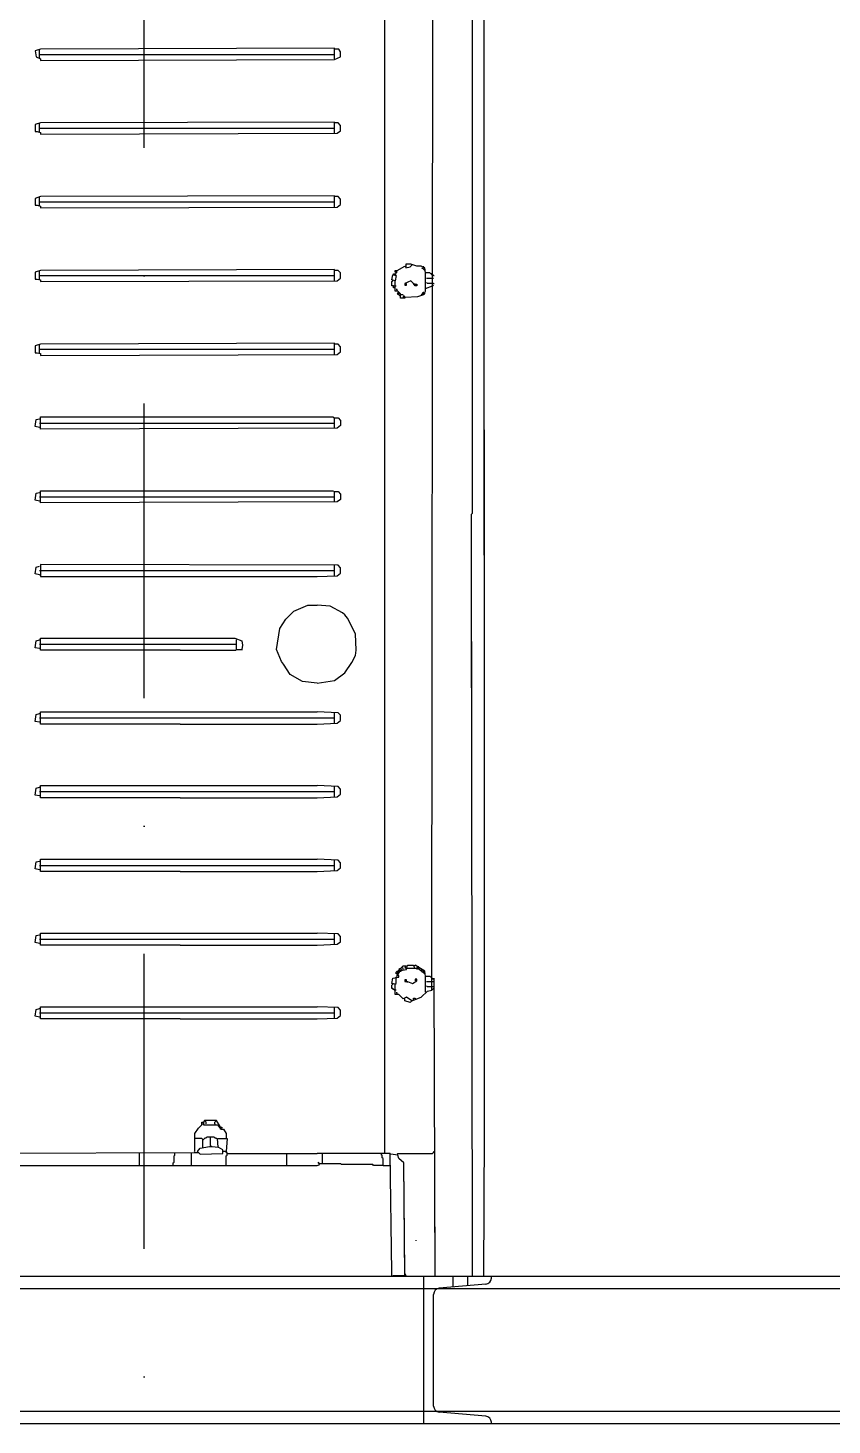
# Model space of a CAD drawing. Extents: x 3792242 to 5145247, y -1546315 to -1031918.
# Drawn here: x 3940509 to 3941164, y -1523115 to -1521977 of the extents above; entities that cross this region are included whole.
import ezdxf

# ---------------------------------------------------------------- set-up
doc = ezdxf.new("R2010")
doc.units = 0
doc.header["$MEASUREMENT"] = 0
doc.linetypes.add('BODKOCIARKOVANA_3', pattern=[5.6, 3, -1.3, 0, -1.3])
doc.layers.add('osi', color=253, linetype='CONTINUOUS')
doc.layers.add('ZZ-chladenie', color=133, linetype='CONTINUOUS')

msp = doc.modelspace()

# ---------------------------------------------------------------- linework, layer by layer
at = {"layer": 'osi', "linetype": 'BODKOCIARKOVANA_3', "ltscale": 80}
msp.add_line((3940604, -1542239.5), (3940604, -1519829.5), dxfattribs=at)
at = {"layer": 'ZZ-chladenie'}
for p, q in [((3940871.292, -1522372.443), (3940871.292, -1521306.302)), ((3940799.981, -1522730.04), (3940799.981, -1521328.19)), ((3940799.981, -1522893.51), (3940799.981, -1521328.19)), ((3940838.108, -1522760.773), (3940839.52, -1521328.19)), ((3940881.082, -1522656.319), (3940880.471, -1521328.19)), ((3940881.176, -1522861.032), (3940880.471, -1521328.19)), ((3940519.677, -1521994.705), (3940515.441, -1521996.117)), ((3940515.441, -1521996.117), (3940516.147, -1522001.059)), ((3940516.147, -1522001.059), (3940519.677, -1522002.471)), ((3940518.971, -1522001.765), (3940518.971, -1521995.411)), ((3940518.971, -1521998.941), (3940759.029, -1521998.941)), ((3940759.029, -1521993.998), (3940519.677, -1521994.705)), ((3940759.029, -1522002.471), (3940759.029, -1521993.998)), ((3940762.56, -1521994.705), (3940759.029, -1521994.705)), ((3940759.029, -1522003.177), (3940763.972, -1522001.059)), ((3940763.972, -1521996.823), (3940762.56, -1521994.705)), ((3940763.972, -1522001.059), (3940763.972, -1521996.823)), ((3940518.971, -1522001.765), (3940518.971, -1522002.471)), ((3940519.677, -1522002.471), (3940519.677, -1522003.883)), ((3940519.677, -1522003.883), (3940759.029, -1522003.177)), ((3940519.677, -1522054.719), (3940515.441, -1522056.131)), ((3940515.441, -1522056.131), (3940515.441, -1522061.78)), ((3940518.971, -1522062.486), (3940518.971, -1522055.425)), ((3940759.029, -1522054.013), (3940519.677, -1522054.719)), ((3940759.029, -1522063.192), (3940759.029, -1522054.013)), ((3940761.854, -1522054.719), (3940759.029, -1522054.719)), ((3940763.972, -1522056.838), (3940761.854, -1522054.719)), ((3940763.972, -1522061.074), (3940763.972, -1522056.838)), ((3940515.441, -1522061.78), (3940516.853, -1522061.78)), ((3940516.853, -1522061.78), (3940519.677, -1522062.486)), ((3940518.971, -1522058.955), (3940759.029, -1522058.955)), ((3940519.677, -1522062.486), (3940519.677, -1522063.898)), ((3940519.677, -1522063.898), (3940761.147, -1522063.192)), ((3940761.147, -1522063.192), (3940763.972, -1522061.074)), ((3940519.677, -1522114.734), (3940515.441, -1522116.146)), ((3940518.971, -1522122.5), (3940518.971, -1522115.44)), ((3940759.029, -1522114.028), (3940519.677, -1522114.734)), ((3940759.029, -1522123.206), (3940759.029, -1522114.028)), ((3940761.854, -1522114.734), (3940759.029, -1522114.734)), ((3940763.972, -1522116.852), (3940761.854, -1522114.734)), ((3940515.441, -1522116.146), (3940515.441, -1522121.794)), ((3940515.441, -1522121.794), (3940516.853, -1522121.794)), ((3940516.853, -1522121.794), (3940519.677, -1522122.5)), ((3940518.971, -1522118.97), (3940759.029, -1522118.97)), ((3940519.677, -1522122.5), (3940519.677, -1522123.912)), ((3940519.677, -1522123.912), (3940761.147, -1522123.206)), ((3940761.147, -1522123.206), (3940763.972, -1522121.088)), ((3940763.972, -1522121.088), (3940763.972, -1522116.852)), ((3940809.865, -1522174.748), (3940816.219, -1522171.218)), ((3940816.219, -1522171.218), (3940816.926, -1522171.924)), ((3940821.162, -1522169.806), (3940816.926, -1522169.806)), ((3940816.926, -1522169.806), (3940816.926, -1522172.63)), ((3940816.926, -1522172.63), (3940820.456, -1522171.924)), ((3940820.456, -1522171.924), (3940821.868, -1522170.512)), ((3940826.105, -1522171.218), (3940821.162, -1522169.806)), ((3940821.868, -1522170.512), (3940821.868, -1522169.806)), ((3940829.634, -1522171.218), (3940826.105, -1522171.218)), ((3940832.459, -1522172.63), (3940829.634, -1522171.218)), ((3940831.753, -1522171.924), (3940831.047, -1522171.924)), ((3940831.753, -1522172.63), (3940831.753, -1522171.924)), ((3940519.677, -1522174.748), (3940515.441, -1522176.16)), ((3940515.441, -1522176.16), (3940515.441, -1522181.808)), ((3940515.441, -1522181.808), (3940516.853, -1522181.808)), ((3940516.853, -1522181.808), (3940519.677, -1522182.515)), ((3940518.971, -1522182.515), (3940518.971, -1522175.454)), ((3940518.971, -1522178.984), (3940759.029, -1522178.984)), ((3940759.029, -1522174.042), (3940519.677, -1522174.748)), ((3940519.677, -1522182.515), (3940519.677, -1522183.927)), ((3940519.677, -1522183.927), (3940761.147, -1522183.221)), ((3940759.029, -1522183.221), (3940759.029, -1522174.042)), ((3940761.854, -1522174.748), (3940759.029, -1522174.748)), ((3940761.147, -1522183.221), (3940763.972, -1522181.103)), ((3940763.972, -1522176.867), (3940761.854, -1522174.748)), ((3940763.972, -1522181.103), (3940763.972, -1522176.867)), ((3940805.629, -1522182.515), (3940806.335, -1522178.279)), ((3940808.453, -1522183.221), (3940805.629, -1522182.515)), ((3940805.629, -1522183.927), (3940806.335, -1522183.221)), ((3940806.335, -1522178.279), (3940807.041, -1522178.279)), ((3940806.335, -1522183.221), (3940806.335, -1522182.515)), ((3940807.041, -1522178.279), (3940807.041, -1522177.572)), ((3940807.041, -1522177.572), (3940808.453, -1522177.572)), ((3940807.041, -1522178.279), (3940807.041, -1522178.984)), ((3940807.041, -1522178.279), (3940809.159, -1522178.984)), ((3940808.453, -1522176.16), (3940808.453, -1522174.748)), ((3940808.453, -1522174.748), (3940809.865, -1522174.748)), ((3940808.453, -1522178.984), (3940809.865, -1522174.748)), ((3940809.159, -1522176.16), (3940808.453, -1522176.16)), ((3940808.453, -1522177.572), (3940809.159, -1522177.572)), ((3940809.159, -1522178.984), (3940808.453, -1522183.221)), ((3940808.453, -1522191.694), (3940808.453, -1522183.221)), ((3940809.159, -1522176.16), (3940809.865, -1522176.16)), ((3940821.162, -1522183.221), (3940816.219, -1522185.339)), ((3940823.28, -1522185.339), (3940821.162, -1522183.221)), ((3940830.341, -1522173.336), (3940830.341, -1522172.63)), ((3940832.459, -1522174.748), (3940830.341, -1522172.63)), ((3940831.047, -1522173.336), (3940830.341, -1522173.336)), ((3940832.459, -1522173.336), (3940831.753, -1522172.63)), ((3940831.753, -1522174.042), (3940832.459, -1522173.336)), ((3940832.459, -1522174.748), (3940831.753, -1522174.042)), ((3940833.165, -1522176.867), (3940832.459, -1522172.63)), ((3940832.459, -1522174.748), (3940833.165, -1522174.748)), ((3940836.696, -1522176.867), (3940833.165, -1522176.867)), ((3940833.165, -1522189.575), (3940833.165, -1522176.867)), ((3940833.871, -1522181.103), (3940839.52, -1522181.103)), ((3940837.401, -1522177.572), (3940836.696, -1522176.867)), ((3940838.108, -1522177.572), (3940837.401, -1522177.572)), ((3940838.108, -1522178.279), (3940838.108, -1522177.572)), ((3940838.813, -1522178.984), (3940838.108, -1522178.279)), ((3940839.52, -1522178.984), (3940838.813, -1522178.279)), ((3940839.52, -1522178.984), (3940838.813, -1522178.984)), ((3940839.52, -1522178.984), (3940840.225, -1522178.984)), ((3940805.629, -1522187.457), (3940805.629, -1522183.927)), ((3940807.041, -1522187.457), (3940805.629, -1522187.457)), ((3940807.041, -1522188.87), (3940807.041, -1522187.457)), ((3940807.041, -1522187.457), (3940808.453, -1522187.457)), ((3940808.453, -1522188.87), (3940807.041, -1522188.87)), ((3940808.453, -1522187.457), (3940809.159, -1522187.457)), ((3940810.571, -1522191.694), (3940808.453, -1522191.694)), ((3940809.865, -1522190.282), (3940809.159, -1522190.282)), ((3940809.159, -1522191.694), (3940809.865, -1522190.987)), ((3940809.865, -1522190.987), (3940809.865, -1522190.282)), ((3940812.689, -1522195.93), (3940809.865, -1522193.106)), ((3940809.865, -1522193.106), (3940811.277, -1522193.106)), ((3940812.689, -1522193.812), (3940810.571, -1522191.694)), ((3940810.571, -1522194.518), (3940810.571, -1522193.812)), ((3940811.277, -1522194.518), (3940810.571, -1522194.518)), ((3940811.983, -1522193.106), (3940811.277, -1522193.106)), ((3940811.983, -1522193.812), (3940811.983, -1522193.106)), ((3940811.983, -1522195.224), (3940812.689, -1522194.518)), ((3940812.689, -1522197.342), (3940812.689, -1522193.812)), ((3940812.689, -1522194.518), (3940813.395, -1522194.518)), ((3940813.395, -1522194.518), (3940814.807, -1522194.518)), ((3940816.219, -1522185.339), (3940816.219, -1522186.751)), ((3940816.219, -1522186.751), (3940817.632, -1522186.751)), ((3940817.632, -1522186.751), (3940817.632, -1522185.339)), ((3940824.692, -1522187.457), (3940823.28, -1522185.339)), ((3940824.692, -1522186.045), (3940823.986, -1522186.045)), ((3940824.692, -1522186.045), (3940826.105, -1522186.045)), ((3940826.105, -1522187.457), (3940824.692, -1522187.457)), ((3940826.105, -1522186.045), (3940826.105, -1522187.457)), ((3940826.81, -1522195.93), (3940831.753, -1522194.518)), ((3940829.634, -1522195.224), (3940831.047, -1522193.106)), ((3940830.341, -1522193.812), (3940831.047, -1522193.106)), ((3940830.341, -1522193.812), (3940831.047, -1522194.518)), ((3940831.047, -1522194.518), (3940830.341, -1522193.812)), ((3940831.047, -1522193.106), (3940831.047, -1522192.399)), ((3940831.047, -1522192.399), (3940831.753, -1522192.399)), ((3940831.047, -1522193.106), (3940831.753, -1522192.399)), ((3940831.047, -1522194.518), (3940831.753, -1522193.812)), ((3940831.753, -1522194.518), (3940833.165, -1522191.694)), ((3940831.753, -1522193.812), (3940832.459, -1522193.812)), ((3940832.459, -1522193.812), (3940832.459, -1522193.106)), ((3940833.165, -1522189.575), (3940838.813, -1522187.457)), ((3940833.165, -1522191.694), (3940833.165, -1522189.575)), ((3940834.577, -1522185.339), (3940833.871, -1522184.633)), ((3940839.52, -1522185.339), (3940834.577, -1522185.339)), ((3940838.813, -1522187.457), (3940839.52, -1522186.751)), ((3940839.52, -1522185.339), (3940840.225, -1522185.339)), ((3940812.689, -1522195.93), (3940811.983, -1522195.224)), ((3940816.219, -1522197.342), (3940812.689, -1522197.342)), ((3940814.807, -1522197.342), (3940815.514, -1522195.224)), ((3940815.514, -1522195.224), (3940816.219, -1522197.342)), ((3940816.219, -1522196.636), (3940815.514, -1522195.93)), ((3940816.219, -1522196.636), (3940826.81, -1522195.93)), ((3940519.677, -1522234.763), (3940515.441, -1522236.175)), ((3940515.441, -1522236.175), (3940515.441, -1522241.824)), ((3940518.971, -1522242.529), (3940518.971, -1522235.469)), ((3940518.971, -1522238.999), (3940759.029, -1522238.999)), ((3940759.029, -1522234.057), (3940519.677, -1522234.763)), ((3940759.029, -1522243.236), (3940759.029, -1522234.057)), ((3940761.854, -1522234.763), (3940759.029, -1522234.763)), ((3940763.972, -1522236.881), (3940761.854, -1522234.763)), ((3940763.972, -1522241.117), (3940763.972, -1522236.881)), ((3940515.441, -1522241.824), (3940516.853, -1522241.824)), ((3940516.853, -1522241.824), (3940519.677, -1522242.529)), ((3940519.677, -1522242.529), (3940519.677, -1522243.941)), ((3940519.677, -1522243.941), (3940761.147, -1522243.236)), ((3940761.147, -1522243.236), (3940763.972, -1522241.117)), ((3940515.441, -1522301.838), (3940516.147, -1522296.189)), ((3940516.147, -1522296.189), (3940518.971, -1522295.483)), ((3940518.971, -1522295.483), (3940519.677, -1522295.483)), ((3940519.677, -1522303.956), (3940519.677, -1522294.071)), ((3940519.677, -1522294.071), (3940757.617, -1522294.071)), ((3940757.617, -1522294.071), (3940759.029, -1522294.777)), ((3940759.029, -1522303.25), (3940759.029, -1522294.777)), ((3940759.029, -1522294.777), (3940761.854, -1522294.777)), ((3940761.854, -1522294.777), (3940763.972, -1522296.895)), ((3940763.972, -1522296.895), (3940763.972, -1522301.132)), ((3940518.971, -1522302.544), (3940515.441, -1522301.838)), ((3940518.971, -1522299.014), (3940759.029, -1522299.014)), ((3940761.147, -1522303.25), (3940519.677, -1522303.956)), ((3940763.972, -1522301.132), (3940761.147, -1522303.25)), ((3940519.677, -1522363.97), (3940519.677, -1522354.086)), ((3940519.677, -1522354.086), (3940757.617, -1522354.086)), ((3940757.617, -1522354.086), (3940759.029, -1522354.792)), ((3940515.441, -1522361.853), (3940516.147, -1522356.204)), ((3940518.971, -1522362.558), (3940515.441, -1522361.853)), ((3940516.147, -1522356.204), (3940518.971, -1522355.498)), ((3940518.971, -1522355.498), (3940519.677, -1522355.498)), ((3940518.971, -1522359.028), (3940759.029, -1522359.028)), ((3940761.147, -1522363.265), (3940519.677, -1522363.97)), ((3940759.029, -1522363.265), (3940759.029, -1522354.792)), ((3940759.029, -1522354.792), (3940761.854, -1522354.792)), ((3940763.972, -1522361.146), (3940761.147, -1522363.265)), ((3940761.854, -1522354.792), (3940763.972, -1522356.91)), ((3940763.972, -1522356.91), (3940763.972, -1522361.146)), ((3940870.585, -1522373.149), (3940871.292, -1522372.443)), ((3940870.908, -1522656.319), (3940870.585, -1522373.149)), ((3940871.292, -1522993.77), (3940870.585, -1522373.149)), ((3940515.441, -1522421.867), (3940516.147, -1522416.219)), ((3940518.971, -1522422.573), (3940515.441, -1522421.867)), ((3940516.147, -1522416.219), (3940518.971, -1522415.512)), ((3940518.971, -1522419.043), (3940759.029, -1522419.043)), ((3940761.854, -1522414.807), (3940519.677, -1522414.1)), ((3940519.677, -1522414.1), (3940519.677, -1522423.985)), ((3940759.029, -1522423.279), (3940759.029, -1522414.807)), ((3940761.147, -1522423.279), (3940763.972, -1522421.161)), ((3940763.972, -1522416.924), (3940761.854, -1522414.807)), ((3940763.972, -1522421.161), (3940763.972, -1522416.924)), ((3940518.971, -1522422.573), (3940519.677, -1522422.573)), ((3940519.677, -1522423.985), (3940744.908, -1522423.985)), ((3940744.908, -1522423.985), (3940761.147, -1522423.279)), ((3940719.49, -1522458.582), (3940725.845, -1522452.227)), ((3940725.845, -1522452.227), (3940737.141, -1522447.285)), ((3940737.141, -1522447.285), (3940744.908, -1522447.285)), ((3940755.499, -1522447.991), (3940744.908, -1522447.285)), ((3940765.384, -1522453.639), (3940755.499, -1522447.991)), ((3940767.502, -1522455.051), (3940765.384, -1522453.639)), ((3940769.62, -1522457.876), (3940767.502, -1522455.051)), ((3940711.724, -1522483.294), (3940714.548, -1522466.348)), ((3940714.548, -1522466.348), (3940719.49, -1522458.582)), ((3940775.975, -1522470.585), (3940769.62, -1522457.876)), ((3940515.441, -1522481.882), (3940516.147, -1522476.233)), ((3940516.147, -1522476.233), (3940518.971, -1522475.527)), ((3940518.971, -1522475.527), (3940519.677, -1522475.527)), ((3940518.971, -1522479.057), (3940679.245, -1522479.057)), ((3940519.677, -1522483.999), (3940519.677, -1522474.115)), ((3940519.677, -1522474.115), (3940677.833, -1522474.115)), ((3940677.833, -1522474.115), (3940683.482, -1522476.233)), ((3940679.245, -1522483.294), (3940679.245, -1522475.527)), ((3940683.482, -1522476.233), (3940684.187, -1522479.763)), ((3940776.68, -1522483.999), (3940775.975, -1522470.585)), ((3940518.971, -1522482.587), (3940515.441, -1522481.882)), ((3940633.352, -1522483.999), (3940519.677, -1522483.999)), ((3940633.352, -1522483.999), (3940678.539, -1522483.999)), ((3940678.539, -1522483.999), (3940679.245, -1522483.294)), ((3940679.245, -1522483.294), (3940683.482, -1522483.294)), ((3940684.187, -1522479.763), (3940683.482, -1522483.294)), ((3940683.482, -1522483.294), (3940683.482, -1522483.999)), ((3940715.96, -1522493.178), (3940711.724, -1522483.294)), ((3940773.15, -1522493.885), (3940775.975, -1522488.236)), ((3940775.975, -1522488.236), (3940776.68, -1522483.999)), ((3940717.372, -1522495.297), (3940715.96, -1522493.178)), ((3940723.021, -1522503.769), (3940717.372, -1522495.297)), ((3940767.502, -1522502.357), (3940773.15, -1522493.885)), ((3940732.905, -1522509.418), (3940723.021, -1522503.769)), ((3940744.908, -1522510.83), (3940732.905, -1522509.418)), ((3940744.908, -1522510.83), (3940759.029, -1522508.712)), ((3940759.029, -1522508.712), (3940767.502, -1522502.357)), ((3940515.441, -1522541.896), (3940516.147, -1522536.248)), ((3940516.147, -1522536.248), (3940518.971, -1522535.541)), ((3940518.971, -1522535.541), (3940519.677, -1522535.541)), ((3940519.677, -1522544.015), (3940519.677, -1522534.129)), ((3940519.677, -1522534.129), (3940744.908, -1522534.129)), ((3940761.854, -1522534.836), (3940744.908, -1522534.129)), ((3940759.029, -1522543.308), (3940759.029, -1522534.836)), ((3940763.972, -1522536.953), (3940761.854, -1522534.836)), ((3940518.971, -1522542.602), (3940515.441, -1522541.896)), ((3940518.971, -1522539.072), (3940633.352, -1522539.072)), ((3940633.352, -1522544.015), (3940519.677, -1522544.015)), ((3940633.352, -1522539.072), (3940744.908, -1522539.072)), ((3940633.352, -1522544.015), (3940744.908, -1522544.015)), ((3940744.908, -1522539.072), (3940759.029, -1522539.072)), ((3940744.908, -1522544.015), (3940761.147, -1522543.308)), ((3940761.147, -1522543.308), (3940763.972, -1522541.19)), ((3940763.972, -1522541.19), (3940763.972, -1522536.953)), ((3940515.441, -1522601.911), (3940516.147, -1522596.262)), ((3940518.971, -1522602.617), (3940515.441, -1522601.911)), ((3940516.147, -1522596.262), (3940518.971, -1522595.556)), ((3940518.971, -1522595.556), (3940519.677, -1522595.556)), ((3940518.971, -1522599.086), (3940633.352, -1522599.086)), ((3940519.677, -1522604.029), (3940519.677, -1522594.144)), ((3940519.677, -1522594.144), (3940633.352, -1522594.144)), ((3940633.352, -1522604.029), (3940519.677, -1522604.029)), ((3940633.352, -1522594.144), (3940744.908, -1522594.144)), ((3940633.352, -1522599.086), (3940744.908, -1522599.086)), ((3940633.352, -1522604.029), (3940744.908, -1522604.029)), ((3940761.854, -1522594.85), (3940744.908, -1522594.144)), ((3940744.908, -1522599.086), (3940759.029, -1522599.086)), ((3940744.908, -1522604.029), (3940761.147, -1522603.323)), ((3940759.029, -1522603.323), (3940759.029, -1522594.85)), ((3940761.147, -1522603.323), (3940763.972, -1522601.205)), ((3940763.972, -1522596.968), (3940761.854, -1522594.85)), ((3940763.972, -1522601.205), (3940763.972, -1522596.968)), ((3940515.441, -1522661.925), (3940516.147, -1522656.277)), ((3940516.147, -1522656.277), (3940518.971, -1522655.571)), ((3940518.971, -1522655.571), (3940519.677, -1522655.571)), ((3940518.971, -1522659.101), (3940633.352, -1522659.101)), ((3940519.677, -1522664.043), (3940519.677, -1522654.158)), ((3940519.677, -1522654.158), (3940633.352, -1522654.158)), ((3940633.352, -1522654.158), (3940744.908, -1522654.158)), ((3940633.352, -1522659.101), (3940744.908, -1522659.101)), ((3940761.854, -1522654.865), (3940744.908, -1522654.158)), ((3940744.908, -1522659.101), (3940759.029, -1522659.101)), ((3940759.029, -1522663.337), (3940759.029, -1522654.865)), ((3940761.147, -1522663.337), (3940763.972, -1522661.219)), ((3940763.972, -1522656.983), (3940761.854, -1522654.865)), ((3940763.972, -1522661.219), (3940763.972, -1522656.983)), ((3940518.971, -1522662.631), (3940515.441, -1522661.925)), ((3940633.352, -1522664.043), (3940519.677, -1522664.043)), ((3940633.352, -1522664.043), (3940744.908, -1522664.043)), ((3940744.908, -1522664.043), (3940761.147, -1522663.337)), ((3940515.441, -1522721.94), (3940516.147, -1522716.291)), ((3940516.147, -1522716.291), (3940518.971, -1522715.585)), ((3940518.971, -1522715.585), (3940519.677, -1522715.585)), ((3940519.677, -1522724.058), (3940519.677, -1522714.173)), ((3940519.677, -1522714.173), (3940633.352, -1522714.173)), ((3940633.352, -1522714.173), (3940744.908, -1522714.173)), ((3940761.854, -1522714.879), (3940744.908, -1522714.173)), ((3940759.029, -1522723.352), (3940759.029, -1522714.879)), ((3940763.972, -1522716.998), (3940761.854, -1522714.879)), ((3940763.972, -1522721.234), (3940763.972, -1522716.998)), ((3940518.971, -1522722.646), (3940515.441, -1522721.94)), ((3940518.971, -1522719.115), (3940633.352, -1522719.115)), ((3940633.352, -1522724.058), (3940519.677, -1522724.058)), ((3940633.352, -1522719.115), (3940744.908, -1522719.115)), ((3940633.352, -1522724.058), (3940744.908, -1522724.058)), ((3940744.908, -1522719.115), (3940759.029, -1522719.115)), ((3940744.908, -1522724.058), (3940761.147, -1522723.352)), ((3940761.147, -1522723.352), (3940763.972, -1522721.234)), ((3940817.632, -1522743.827), (3940818.338, -1522740.297)), ((3940817.632, -1522743.827), (3940818.338, -1522740.297)), ((3940818.338, -1522740.297), (3940823.28, -1522740.297)), ((3940818.338, -1522740.297), (3940823.28, -1522740.297)), ((3940823.28, -1522740.297), (3940823.986, -1522743.121)), ((3940823.28, -1522740.297), (3940823.986, -1522743.121)), ((3940824.692, -1522740.297), (3940823.986, -1522741.003)), ((3940824.692, -1522740.297), (3940823.986, -1522741.003)), ((3940832.459, -1522745.239), (3940824.692, -1522740.297)), ((3940832.459, -1522745.239), (3940824.692, -1522740.297)), ((3940805.629, -1522755.124), (3940806.335, -1522750.888)), ((3940805.629, -1522755.124), (3940806.335, -1522750.888)), ((3940806.335, -1522750.888), (3940811.277, -1522750.182)), ((3940806.335, -1522750.888), (3940811.277, -1522750.182)), ((3940809.159, -1522745.946), (3940809.865, -1522745.239)), ((3940809.159, -1522745.946), (3940809.865, -1522745.239)), ((3940809.159, -1522747.358), (3940809.159, -1522745.946)), ((3940809.159, -1522747.358), (3940809.159, -1522745.946)), ((3940809.865, -1522747.358), (3940809.159, -1522747.358)), ((3940809.865, -1522747.358), (3940809.159, -1522747.358)), ((3940809.159, -1522750.182), (3940809.865, -1522749.475)), ((3940809.159, -1522750.182), (3940809.865, -1522749.475)), ((3940809.159, -1522755.124), (3940809.159, -1522750.182)), ((3940809.159, -1522755.124), (3940809.159, -1522750.182)), ((3940809.865, -1522748.77), (3940812.689, -1522744.533)), ((3940809.865, -1522748.77), (3940812.689, -1522744.533)), ((3940809.865, -1522745.946), (3940810.571, -1522745.239)), ((3940809.865, -1522745.239), (3940810.571, -1522745.239)), ((3940809.865, -1522745.946), (3940810.571, -1522745.239)), ((3940809.865, -1522745.239), (3940810.571, -1522745.239)), ((3940810.571, -1522746.651), (3940809.865, -1522745.946)), ((3940810.571, -1522746.651), (3940809.865, -1522745.946)), ((3940809.865, -1522747.358), (3940810.571, -1522747.358)), ((3940809.865, -1522747.358), (3940810.571, -1522747.358)), ((3940809.865, -1522749.475), (3940809.865, -1522748.77)), ((3940811.277, -1522748.77), (3940809.865, -1522748.77)), ((3940809.865, -1522749.475), (3940809.865, -1522748.77)), ((3940811.277, -1522748.77), (3940809.865, -1522748.77)), ((3940810.571, -1522745.239), (3940814.807, -1522741.003)), ((3940810.571, -1522745.239), (3940814.807, -1522741.003)), ((3940810.571, -1522745.239), (3940811.277, -1522744.533)), ((3940810.571, -1522745.239), (3940811.277, -1522744.533)), ((3940810.571, -1522745.239), (3940811.277, -1522745.946)), ((3940810.571, -1522745.239), (3940811.277, -1522745.946)), ((3940811.277, -1522745.946), (3940810.571, -1522746.651)), ((3940811.277, -1522745.946), (3940810.571, -1522746.651)), ((3940810.571, -1522747.358), (3940810.571, -1522746.651)), ((3940810.571, -1522747.358), (3940810.571, -1522746.651)), ((3940811.277, -1522744.533), (3940811.983, -1522743.827)), ((3940811.277, -1522744.533), (3940811.983, -1522743.827)), ((3940811.277, -1522750.182), (3940811.277, -1522748.77)), ((3940811.277, -1522750.182), (3940811.277, -1522748.77)), ((3940811.983, -1522743.827), (3940811.983, -1522743.121)), ((3940811.983, -1522743.121), (3940812.689, -1522743.121)), ((3940811.983, -1522743.827), (3940811.983, -1522743.121)), ((3940811.983, -1522743.121), (3940812.689, -1522743.121)), ((3940811.983, -1522745.239), (3940812.689, -1522745.239)), ((3940811.983, -1522745.239), (3940812.689, -1522745.239)), ((3940813.395, -1522743.827), (3940812.689, -1522743.121)), ((3940813.395, -1522743.827), (3940812.689, -1522743.121)), ((3940812.689, -1522744.533), (3940813.395, -1522743.827)), ((3940812.689, -1522744.533), (3940817.632, -1522743.827)), ((3940812.689, -1522744.533), (3940813.395, -1522743.827)), ((3940812.689, -1522744.533), (3940817.632, -1522743.827)), ((3940812.689, -1522745.239), (3940813.395, -1522744.533)), ((3940812.689, -1522745.239), (3940813.395, -1522744.533)), ((3940814.102, -1522742.415), (3940814.102, -1522741.709)), ((3940814.102, -1522742.415), (3940814.102, -1522741.709)), ((3940814.807, -1522743.121), (3940814.102, -1522742.415)), ((3940814.807, -1522743.121), (3940814.102, -1522742.415)), ((3940814.807, -1522741.003), (3940816.926, -1522741.003)), ((3940814.807, -1522741.003), (3940816.926, -1522741.003)), ((3940814.807, -1522744.533), (3940814.807, -1522743.121)), ((3940814.807, -1522744.533), (3940814.807, -1522743.121)), ((3940816.926, -1522741.003), (3940816.219, -1522742.415)), ((3940816.926, -1522741.003), (3940816.219, -1522742.415)), ((3940816.219, -1522742.415), (3940817.632, -1522742.415)), ((3940816.219, -1522742.415), (3940817.632, -1522742.415)), ((3940817.632, -1522752.3), (3940816.219, -1522752.3)), ((3940816.219, -1522752.3), (3940816.219, -1522753.712)), ((3940817.632, -1522752.3), (3940816.219, -1522752.3)), ((3940816.219, -1522752.3), (3940816.219, -1522753.712)), ((3940823.986, -1522743.121), (3940817.632, -1522743.121)), ((3940823.986, -1522743.121), (3940817.632, -1522743.121)), ((3940817.632, -1522753.712), (3940817.632, -1522752.3)), ((3940817.632, -1522753.712), (3940817.632, -1522752.3)), ((3940823.986, -1522741.003), (3940823.28, -1522741.003)), ((3940823.986, -1522741.003), (3940823.28, -1522741.003)), ((3940826.81, -1522743.121), (3940823.986, -1522743.121)), ((3940826.81, -1522743.121), (3940823.986, -1522743.121)), ((3940826.105, -1522751.594), (3940824.692, -1522751.594)), ((3940824.692, -1522751.594), (3940824.692, -1522753.006)), ((3940826.105, -1522751.594), (3940824.692, -1522751.594)), ((3940824.692, -1522751.594), (3940824.692, -1522753.006)), ((3940826.105, -1522742.415), (3940826.81, -1522741.709)), ((3940826.105, -1522742.415), (3940826.81, -1522741.709)), ((3940826.105, -1522743.121), (3940826.105, -1522742.415)), ((3940826.105, -1522743.121), (3940826.105, -1522742.415)), ((3940826.105, -1522743.121), (3940826.105, -1522743.827)), ((3940826.105, -1522743.121), (3940826.105, -1522743.827)), ((3940826.105, -1522753.006), (3940826.105, -1522751.594)), ((3940826.105, -1522753.006), (3940826.105, -1522751.594)), ((3940827.517, -1522741.709), (3940826.81, -1522741.709)), ((3940827.517, -1522741.709), (3940826.81, -1522741.709)), ((3940832.459, -1522747.358), (3940826.81, -1522743.121)), ((3940832.459, -1522747.358), (3940826.81, -1522743.121)), ((3940827.517, -1522742.415), (3940827.517, -1522741.709)), ((3940827.517, -1522742.415), (3940827.517, -1522741.709)), ((3940827.517, -1522742.415), (3940827.517, -1522743.121)), ((3940827.517, -1522742.415), (3940827.517, -1522743.121)), ((3940828.929, -1522743.121), (3940828.929, -1522742.415)), ((3940828.929, -1522743.121), (3940828.929, -1522742.415)), ((3940829.634, -1522744.533), (3940830.341, -1522743.827)), ((3940829.634, -1522744.533), (3940830.341, -1522743.827)), ((3940830.341, -1522745.239), (3940829.634, -1522744.533)), ((3940830.341, -1522745.239), (3940829.634, -1522744.533)), ((3940830.341, -1522743.827), (3940831.047, -1522744.533)), ((3940830.341, -1522743.827), (3940831.047, -1522744.533)), ((3940830.341, -1522745.946), (3940830.341, -1522745.239)), ((3940830.341, -1522745.946), (3940830.341, -1522745.239)), ((3940831.047, -1522745.946), (3940830.341, -1522745.946)), ((3940831.047, -1522745.946), (3940830.341, -1522745.946)), ((3940831.753, -1522744.533), (3940831.047, -1522744.533)), ((3940831.753, -1522744.533), (3940831.047, -1522744.533)), ((3940831.753, -1522745.239), (3940831.753, -1522744.533)), ((3940831.753, -1522745.239), (3940831.753, -1522744.533)), ((3940832.459, -1522745.946), (3940831.753, -1522745.239)), ((3940832.459, -1522745.946), (3940831.753, -1522745.239)), ((3940831.753, -1522746.651), (3940832.459, -1522745.946)), ((3940831.753, -1522746.651), (3940832.459, -1522745.946)), ((3940832.459, -1522747.358), (3940831.753, -1522746.651)), ((3940832.459, -1522747.358), (3940831.753, -1522746.651)), ((3940833.165, -1522749.475), (3940832.459, -1522745.239)), ((3940833.165, -1522749.475), (3940832.459, -1522745.239)), ((3940832.459, -1522747.358), (3940833.165, -1522747.358)), ((3940832.459, -1522747.358), (3940833.165, -1522747.358)), ((3940836.696, -1522749.475), (3940833.165, -1522749.475)), ((3940833.165, -1522762.185), (3940833.165, -1522749.475)), ((3940836.696, -1522749.475), (3940833.165, -1522749.475)), ((3940833.165, -1522762.185), (3940833.165, -1522749.475)), ((3940837.401, -1522750.182), (3940836.696, -1522749.475)), ((3940837.401, -1522750.182), (3940836.696, -1522749.475)), ((3940838.108, -1522750.182), (3940837.401, -1522750.182)), ((3940838.108, -1522750.182), (3940837.401, -1522750.182)), ((3940838.108, -1522750.888), (3940838.108, -1522750.182)), ((3940838.108, -1522750.888), (3940838.108, -1522750.182)), ((3940838.813, -1522751.594), (3940838.108, -1522750.888)), ((3940838.813, -1522751.594), (3940838.108, -1522750.888)), ((3940839.52, -1522751.594), (3940838.813, -1522750.888)), ((3940839.52, -1522751.594), (3940838.813, -1522750.888)), ((3940839.52, -1522751.594), (3940838.813, -1522751.594)), ((3940839.52, -1522751.594), (3940838.813, -1522751.594)), ((3940839.52, -1522751.594), (3940840.225, -1522751.594)), ((3940839.52, -1522751.594), (3940840.225, -1522751.594)), ((3940840.932, -1522993.77), (3940840.225, -1522750.888)), ((3940808.453, -1522755.83), (3940805.629, -1522755.124)), ((3940808.453, -1522755.83), (3940805.629, -1522755.124)), ((3940805.629, -1522756.537), (3940806.335, -1522755.83)), ((3940805.629, -1522756.537), (3940806.335, -1522755.83)), ((3940805.629, -1522759.361), (3940805.629, -1522756.537)), ((3940805.629, -1522759.361), (3940805.629, -1522756.537)), ((3940806.335, -1522759.361), (3940805.629, -1522759.361)), ((3940806.335, -1522759.361), (3940805.629, -1522759.361)), ((3940806.335, -1522755.83), (3940806.335, -1522755.124)), ((3940806.335, -1522755.83), (3940806.335, -1522755.124)), ((3940807.041, -1522760.066), (3940806.335, -1522759.361)), ((3940807.041, -1522760.066), (3940806.335, -1522759.361)), ((3940807.747, -1522760.773), (3940807.041, -1522760.066)), ((3940807.747, -1522760.773), (3940807.041, -1522760.066)), ((3940809.159, -1522760.773), (3940807.747, -1522760.773)), ((3940809.159, -1522760.773), (3940807.747, -1522760.773)), ((3940808.453, -1522755.83), (3940809.159, -1522755.124)), ((3940808.453, -1522755.83), (3940809.159, -1522755.124)), ((3940808.453, -1522764.303), (3940808.453, -1522755.83)), ((3940808.453, -1522764.303), (3940808.453, -1522755.83)), ((3940809.865, -1522762.891), (3940809.159, -1522762.891)), ((3940809.865, -1522762.891), (3940809.159, -1522762.891)), ((3940809.865, -1522764.303), (3940809.865, -1522762.891)), ((3940809.865, -1522764.303), (3940809.865, -1522762.891)), ((3940816.219, -1522753.712), (3940818.338, -1522753.712)), ((3940816.219, -1522753.712), (3940818.338, -1522753.712)), ((3940817.632, -1522753.712), (3940818.338, -1522754.418)), ((3940817.632, -1522753.712), (3940818.338, -1522754.418)), ((3940818.338, -1522753.712), (3940822.574, -1522755.124)), ((3940818.338, -1522753.712), (3940822.574, -1522755.124)), ((3940822.574, -1522755.124), (3940826.105, -1522753.006)), ((3940822.574, -1522755.124), (3940826.105, -1522753.006)), ((3940829.634, -1522766.421), (3940834.577, -1522761.478)), ((3940829.634, -1522766.421), (3940834.577, -1522761.478)), ((3940833.871, -1522753.712), (3940839.52, -1522753.712)), ((3940833.871, -1522753.712), (3940839.52, -1522753.712)), ((3940834.577, -1522757.949), (3940833.871, -1522757.242)), ((3940834.577, -1522757.949), (3940833.871, -1522757.242)), ((3940839.52, -1522757.949), (3940834.577, -1522757.949)), ((3940839.52, -1522757.949), (3940834.577, -1522757.949)), ((3940834.577, -1522761.478), (3940838.108, -1522760.773)), ((3940834.577, -1522761.478), (3940838.108, -1522760.773)), ((3940838.108, -1522760.773), (3940839.52, -1522759.361)), ((3940838.108, -1522760.773), (3940839.52, -1522759.361)), ((3940839.52, -1522757.949), (3940840.225, -1522757.949)), ((3940839.52, -1522757.949), (3940840.225, -1522757.949)), ((3940519.677, -1522784.072), (3940519.677, -1522774.188)), ((3940519.677, -1522774.188), (3940633.352, -1522774.188)), ((3940633.352, -1522774.188), (3940744.908, -1522774.188)), ((3940761.854, -1522774.894), (3940744.908, -1522774.188)), ((3940759.029, -1522783.366), (3940759.029, -1522774.894)), ((3940763.972, -1522777.012), (3940761.854, -1522774.894)), ((3940811.277, -1522764.303), (3940808.453, -1522764.303)), ((3940811.277, -1522764.303), (3940808.453, -1522764.303)), ((3940814.807, -1522767.833), (3940811.277, -1522764.303)), ((3940814.807, -1522767.833), (3940811.277, -1522764.303)), ((3940817.632, -1522766.421), (3940814.807, -1522767.833)), ((3940817.632, -1522766.421), (3940814.807, -1522767.833)), ((3940816.219, -1522769.245), (3940816.219, -1522767.833)), ((3940816.219, -1522769.245), (3940816.219, -1522767.833)), ((3940820.456, -1522770.657), (3940816.219, -1522769.245)), ((3940820.456, -1522770.657), (3940816.219, -1522769.245)), ((3940821.868, -1522769.245), (3940817.632, -1522766.421)), ((3940821.868, -1522769.245), (3940817.632, -1522766.421)), ((3940821.868, -1522769.245), (3940820.456, -1522770.657)), ((3940821.868, -1522769.245), (3940820.456, -1522770.657)), ((3940821.868, -1522769.245), (3940821.162, -1522768.539)), ((3940821.868, -1522769.245), (3940821.162, -1522768.539)), ((3940821.868, -1522769.245), (3940829.634, -1522766.421)), ((3940821.868, -1522769.245), (3940829.634, -1522766.421)), ((3940823.28, -1522768.539), (3940823.28, -1522767.127)), ((3940823.28, -1522767.127), (3940824.692, -1522767.127)), ((3940823.28, -1522768.539), (3940823.28, -1522767.127)), ((3940823.28, -1522767.127), (3940824.692, -1522767.127)), ((3940824.692, -1522767.127), (3940824.692, -1522767.833)), ((3940824.692, -1522767.127), (3940824.692, -1522767.833)), ((3940515.441, -1522781.954), (3940516.147, -1522776.306)), ((3940518.971, -1522782.66), (3940515.441, -1522781.954)), ((3940516.147, -1522776.306), (3940518.971, -1522775.6)), ((3940518.971, -1522775.6), (3940519.677, -1522775.6)), ((3940518.971, -1522779.13), (3940633.352, -1522779.13)), ((3940633.352, -1522784.072), (3940519.677, -1522784.072)), ((3940633.352, -1522779.13), (3940744.908, -1522779.13)), ((3940633.352, -1522784.072), (3940744.908, -1522784.072)), ((3940744.908, -1522779.13), (3940759.029, -1522779.13)), ((3940744.908, -1522784.072), (3940761.147, -1522783.366)), ((3940761.147, -1522783.366), (3940763.972, -1522781.248)), ((3940763.972, -1522781.248), (3940763.972, -1522777.012)), ((3940799.981, -1522893.51), (3940799.981, -1522848.807)), ((3940881.176, -1522875.153), (3940881.176, -1522861.032)), ((3940645.355, -1522877.271), (3940648.179, -1522873.035)), ((3940645.355, -1522892.098), (3940645.355, -1522877.271)), ((3940648.179, -1522873.035), (3940651.003, -1522870.211)), ((3940651.003, -1522870.211), (3940651.003, -1522868.093)), ((3940651.003, -1522868.093), (3940652.415, -1522868.093)), ((3940651.003, -1522869.505), (3940652.415, -1522869.505)), ((3940653.122, -1522866.681), (3940652.415, -1522868.093)), ((3940652.415, -1522868.093), (3940652.415, -1522870.211)), ((3940652.415, -1522870.211), (3940663.712, -1522870.211)), ((3940663.006, -1522866.681), (3940653.122, -1522866.681)), ((3940653.827, -1522867.387), (3940653.827, -1522866.681)), ((3940654.534, -1522868.093), (3940653.827, -1522867.387)), ((3940654.534, -1522869.505), (3940654.534, -1522868.093)), ((3940661.594, -1522868.093), (3940662.3, -1522867.387)), ((3940661.594, -1522869.505), (3940661.594, -1522868.093)), ((3940661.594, -1522869.505), (3940661.594, -1522870.211)), ((3940662.3, -1522867.387), (3940662.3, -1522866.681)), ((3940665.83, -1522871.623), (3940663.006, -1522866.681)), ((3940663.712, -1522870.211), (3940666.537, -1522873.741)), ((3940665.83, -1522873.035), (3940665.83, -1522871.623)), ((3940665.83, -1522873.035), (3940666.537, -1522872.329)), ((3940665.83, -1522873.035), (3940665.83, -1522873.741)), ((3940666.537, -1522872.329), (3940667.242, -1522872.329)), ((3940667.242, -1522873.035), (3940666.537, -1522872.329)), ((3940666.537, -1522873.741), (3940668.654, -1522873.741)), ((3940667.242, -1522872.329), (3940667.242, -1522873.035)), ((3940668.654, -1522873.741), (3940670.773, -1522877.271)), ((3940670.773, -1522877.271), (3940670.773, -1522881.507)), ((3940880.471, -1522993.77), (3940881.176, -1522875.153)), ((3940651.003, -1522881.507), (3940645.355, -1522881.507)), ((3940649.591, -1522889.274), (3940657.358, -1522887.862)), ((3940651.709, -1522882.214), (3940651.003, -1522881.507)), ((3940651.709, -1522882.214), (3940652.415, -1522882.214)), ((3940651.709, -1522888.569), (3940651.709, -1522882.214)), ((3940652.415, -1522882.214), (3940653.122, -1522881.507)), ((3940653.122, -1522881.507), (3940653.827, -1522880.802)), ((3940653.827, -1522880.802), (3940654.534, -1522880.802)), ((3940654.534, -1522880.802), (3940655.239, -1522880.095)), ((3940655.239, -1522880.095), (3940658.063, -1522880.095)), ((3940657.358, -1522887.862), (3940659.476, -1522887.862)), ((3940658.063, -1522887.156), (3940658.063, -1522880.095)), ((3940658.063, -1522880.095), (3940660.888, -1522880.095)), ((3940658.063, -1522887.156), (3940658.77, -1522887.862)), ((3940659.476, -1522887.862), (3940664.418, -1522888.569)), ((3940660.888, -1522880.095), (3940661.594, -1522880.802)), ((3940661.594, -1522880.802), (3940662.3, -1522880.802)), ((3940662.3, -1522880.802), (3940663.006, -1522881.507)), ((3940663.006, -1522881.507), (3940662.3, -1522881.507)), ((3940664.418, -1522888.569), (3940663.712, -1522881.507)), ((3940663.712, -1522881.507), (3940671.479, -1522881.507)), ((3940667.949, -1522890.686), (3940664.418, -1522888.569)), ((3940671.479, -1522881.507), (3940670.773, -1522892.098)), ((3940278.913, -1522894.217), (3940644.648, -1522892.805)), ((3940600.167, -1522903.396), (3940600.167, -1522893.51)), ((3940628.41, -1522895.629), (3940629.115, -1522894.923)), ((3940628.41, -1522900.571), (3940628.41, -1522895.629)), ((3940629.115, -1522894.923), (3940629.115, -1522893.51)), ((3940642.531, -1522903.396), (3940642.531, -1522893.51)), ((3940645.355, -1522892.098), (3940644.648, -1522891.393)), ((3940644.648, -1522892.805), (3940648.179, -1522892.805)), ((3940647.473, -1522892.098), (3940649.591, -1522889.274)), ((3940647.473, -1522892.098), (3940647.473, -1522892.805)), ((3940648.179, -1522892.805), (3940649.591, -1522894.217)), ((3940649.591, -1522894.217), (3940667.949, -1522893.51)), ((3940667.949, -1522893.51), (3940667.949, -1522890.686)), ((3940668.654, -1522892.098), (3940667.949, -1522891.393)), ((3940670.773, -1522892.098), (3940668.654, -1522892.098)), ((3940670.773, -1522892.805), (3940670.773, -1522892.098)), ((3940671.479, -1522892.805), (3940670.773, -1522892.805)), ((3940670.773, -1522895.629), (3940671.479, -1522894.923)), ((3940670.773, -1522903.396), (3940670.773, -1522895.629)), ((3940671.479, -1522894.923), (3940671.479, -1522892.805)), ((3940671.479, -1522893.51), (3940720.196, -1522893.51)), ((3940720.196, -1522903.396), (3940720.196, -1522893.51)), ((3940720.196, -1522893.51), (3940744.908, -1522893.51)), ((3940804.217, -1522893.51), (3940744.908, -1522893.51)), ((3940749.144, -1522901.984), (3940749.144, -1522893.51)), ((3940797.156, -1522894.923), (3940797.156, -1522894.217)), ((3940797.156, -1522894.923), (3940797.156, -1522894.217)), ((3940797.862, -1522894.923), (3940797.156, -1522894.923)), ((3940797.862, -1522894.923), (3940797.156, -1522894.923)), ((3940797.862, -1522897.041), (3940797.862, -1522894.923)), ((3940797.862, -1522897.041), (3940797.862, -1522894.923)), ((3940798.569, -1522897.747), (3940797.862, -1522897.041)), ((3940798.569, -1522897.747), (3940797.862, -1522897.041)), ((3940798.569, -1522903.396), (3940798.569, -1522897.747)), ((3940798.569, -1522903.396), (3940798.569, -1522897.747)), ((3940805.629, -1522990.24), (3940804.217, -1522893.51)), ((3940805.629, -1522990.24), (3940804.217, -1522893.51)), ((3940810.571, -1522894.923), (3940804.923, -1522894.217)), ((3940810.571, -1522894.923), (3940804.923, -1522894.217)), ((3940809.865, -1522894.217), (3940810.571, -1522893.51)), ((3940809.865, -1522894.217), (3940810.571, -1522893.51)), ((3940810.571, -1522893.51), (3940819.631, -1522893.51)), ((3940810.571, -1522893.51), (3940838.813, -1522893.51)), ((3940811.277, -1522897.747), (3940810.571, -1522894.923)), ((3940811.277, -1522897.747), (3940810.571, -1522894.923)), ((3940815.514, -1522901.277), (3940811.277, -1522897.747)), ((3940815.514, -1522901.277), (3940811.277, -1522897.747)), ((3940838.813, -1522893.51), (3940839.52, -1522892.805)), ((3940839.52, -1522892.805), (3940840.225, -1522892.098)), ((3940191.362, -1522903.396), (3940744.908, -1522903.396)), ((3940627.703, -1522901.277), (3940628.41, -1522900.571)), ((3940627.703, -1522903.396), (3940627.703, -1522901.277)), ((3940744.908, -1522903.396), (3940747.027, -1522902.689)), ((3940747.027, -1522902.689), (3940745.615, -1522900.571)), ((3940747.027, -1522901.984), (3940746.32, -1522901.277)), ((3940763.972, -1522901.984), (3940747.027, -1522901.984)), ((3940764.678, -1522902.689), (3940763.972, -1522901.984)), ((3940790.095, -1522902.689), (3940764.678, -1522902.689)), ((3940790.802, -1522903.396), (3940790.095, -1522902.689)), ((3940790.802, -1522903.396), (3940790.095, -1522902.689)), ((3940798.569, -1522903.396), (3940790.802, -1522903.396)), ((3940798.569, -1522903.396), (3940790.802, -1522903.396)), ((3940798.569, -1522903.396), (3940804.923, -1522903.396)), ((3940798.569, -1522903.396), (3940804.923, -1522903.396)), ((3940816.242, -1522993.77), (3940815.514, -1522901.277)), ((3940816.219, -1522990.946), (3940815.514, -1522901.277)), ((3940840.932, -1522993.77), (3940840.725, -1522922.528)), ((3940825.398, -1522964.822), (3940825.398, -1522964.116)), ((3940805.629, -1522993.77), (3940805.629, -1522990.24)), ((3940805.629, -1522993.77), (3940805.629, -1522990.24)), ((3940817.632, -1522993.77), (3940816.219, -1522990.946)), ((3940984.346, -1522993.77), (3940102.562, -1522993.77)), ((3940880.471, -1522993.77), (3940805.629, -1522993.77)), ((3940880.471, -1522993.77), (3940805.629, -1522993.77)), ((3940806.335, -1522993.064), (3940816.926, -1522993.064)), ((3940831.684, -1523113.77), (3940831.684, -1522993.77)), ((3940886.684, -1522993.77), (3940831.684, -1522993.77)), ((3940889.912, -1522993.77), (3940834.912, -1522993.77)), ((3940882.12, -1523000.065), (3940844.249, -1523003.379)), ((3940855.562, -1523002.389), (3940855.562, -1522993.77)), ((3940867.562, -1523001.339), (3940867.562, -1522993.77)), ((3941261.501, -1522993.77), (3940871.562, -1522993.77)), ((3940886.684, -1522995.084), (3940886.684, -1522993.77)), ((3940984.346, -1523003.77), (3940102.562, -1523003.77)), ((3940839.684, -1523099.181), (3940839.684, -1523008.36)), ((3941261.501, -1523003.77), (3940871.562, -1523003.77)), ((3940984.346, -1523103.77), (3940102.562, -1523103.77)), ((3940882.12, -1523107.475), (3940844.249, -1523104.162)), ((3941261.501, -1523103.77), (3940871.562, -1523103.77)), ((3940984.346, -1523113.77), (3940102.562, -1523113.77)), ((3940886.684, -1523113.77), (3940831.684, -1523113.77)), ((3941261.501, -1523113.77), (3940871.562, -1523113.77)), ((3940886.684, -1523113.77), (3940886.684, -1523112.456))]:
    msp.add_line(p, q, dxfattribs=at)
for centre, start, end in [((3940881.684, -1522995.084), 275, 0), ((3940844.684, -1523008.36), 95, 180), ((3940844.684, -1523099.181), 180, 265), ((3940881.684, -1523112.456), 0, 85)]:
    msp.add_arc(centre, 5, start, end, dxfattribs=at)

doc.saveas('drawing.dxf')
